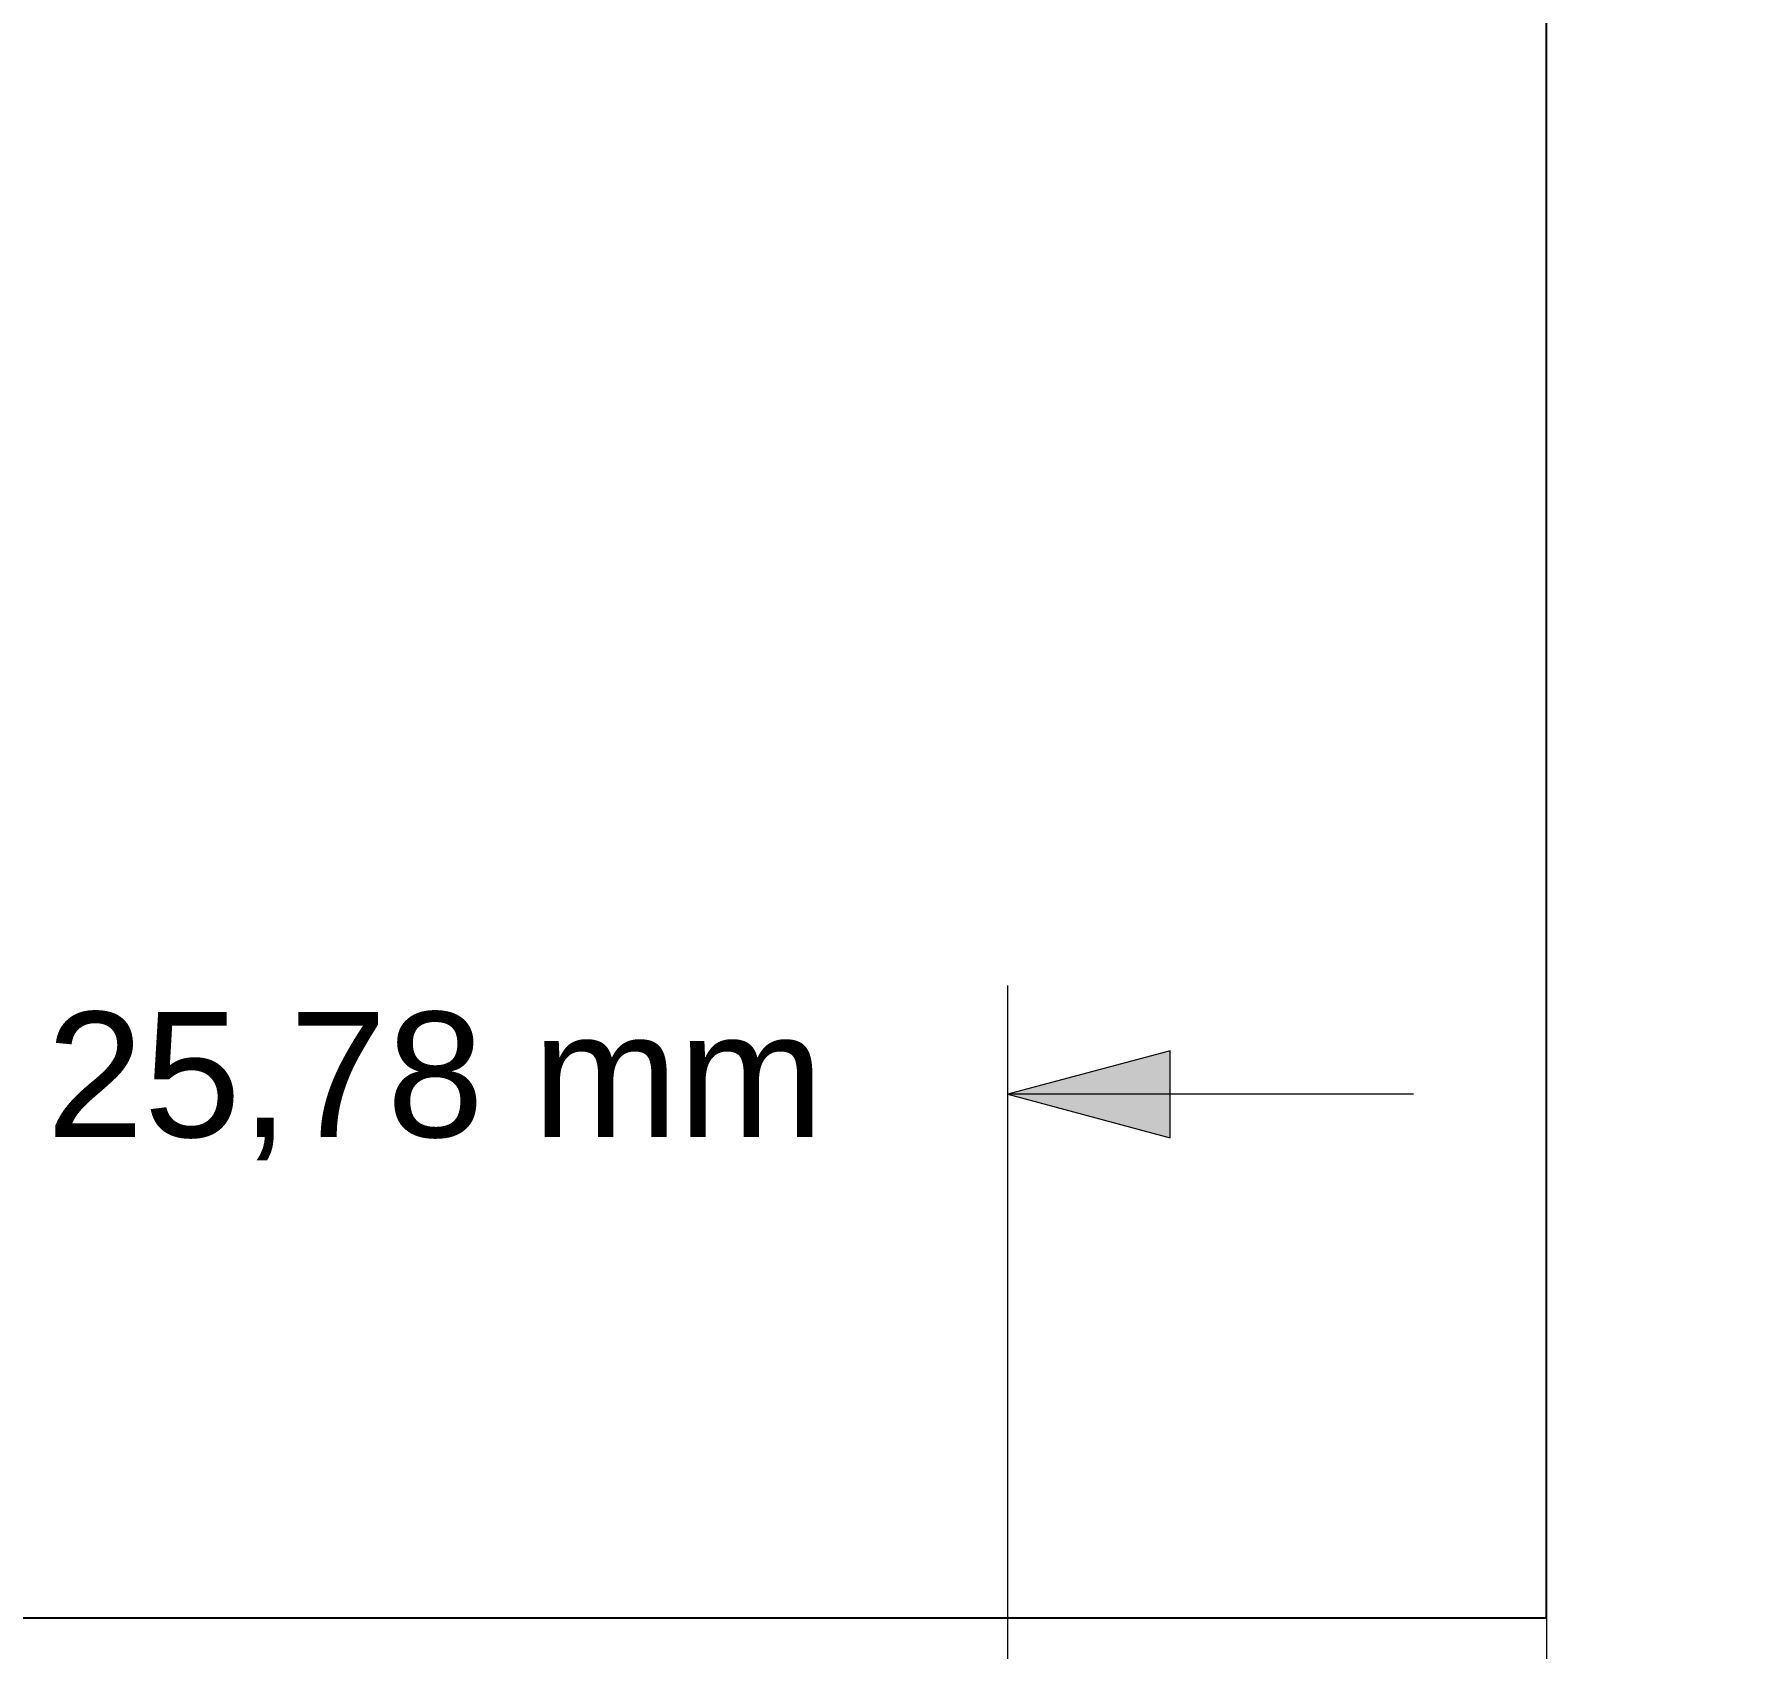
# Model space of a CAD drawing. Header units: millimetres. Extents: x 904 to 1683, y -870 to -465.
# Drawn here: x 1311.3 to 1422, y -766 to -660.8 of the extents above; entities that cross this region are included whole.
import ezdxf

# ---------------------------------------------------------------- set-up
doc = ezdxf.new("R2010")
doc.units = ezdxf.units.MM
doc.layers.add('图层 1', color=7, linetype='CONTINUOUS')

msp = doc.modelspace()

# ---------------------------------------------------------------- hatches: boundary and pattern name
at = {"layer": '图层 1'}
msp.add_hatch(color=0, dxfattribs=at).paths.add_polyline_path([(1385.377, -727.045), (1374.795, -729.88), (1385.377, -732.716)])

# ---------------------------------------------------------------- linework, layer by layer
at = {"layer": '图层 1', "color": 0, "lineweight": 0}
for points in [[(1267.339, -764.029), (1267.339, -553.415), (1409.922, -553.415), (1409.922, -764.029), (1267.339, -764.029)], [(1385.377, -727.045), (1374.795, -729.88), (1385.377, -732.716), (1385.377, -727.045)]]:
    msp.add_lwpolyline(points, dxfattribs=at)
at = {"layer": '图层 1', "color": 0, "lineweight": 20}
msp.add_lwpolyline([(1267.339, -764.029), (1267.339, -553.415), (1409.922, -553.415), (1409.922, -764.029), (1267.339, -764.029)], dxfattribs=at)
at = {"layer": '图层 1', "color": 0, "lineweight": 25}
for points in [[(1409.922, -764.029), (1409.922, -553.415)], [(1267.339, -764.029), (1409.922, -764.029)]]:
    msp.add_lwpolyline(points, dxfattribs=at)
at = {"layer": '图层 1', "color": 0, "lineweight": 9}
for points in [[(1374.795, -779.985), (1374.795, -722.793)], [(1401.25, -729.88), (1374.795, -729.88)], [(1409.922, -758.501), (1409.922, -856.769)]]:
    msp.add_lwpolyline(points, dxfattribs=at)
at = {"layer": '图层 1', "color": 0, "lineweight": 0}
msp.add_open_spline([(1598.426, -806.832), (1605.47, -806.832), (1611.181, -801.121), (1611.181, -794.076), (1611.181, -794.076), (1611.181, -522.233), (1611.181, -522.233), (1611.181, -518.85), (1609.838, -515.605), (1607.445, -513.213), (1605.053, -510.821), (1601.808, -509.477), (1598.426, -509.477), (1598.426, -509.477), (1199.024, -509.477), (1199.024, -509.477), (1195.641, -509.477), (1192.396, -510.821), (1190.004, -513.213), (1187.612, -515.605), (1186.268, -518.85), (1186.268, -522.233), (1186.268, -522.233), (1186.268, -794.076), (1186.268, -794.076), (1186.268, -797.459), (1187.612, -800.704), (1190.004, -803.096), (1192.396, -805.488), (1195.641, -806.832), (1199.024, -806.832), (1199.024, -806.832), (1598.426, -806.832), (1598.426, -806.832)], degree=3, knots=[0, 0, 0, 0, 1, 1, 1, 2, 2, 2, 3, 3, 3, 4, 4, 4, 5, 5, 5, 6, 6, 6, 7, 7, 7, 8, 8, 8, 9, 9, 9, 10, 10, 10, 11, 11, 11, 11], dxfattribs=at)
at = {"layer": '图层 1', "color": 0, "lineweight": 20}
msp.add_open_spline([(1598.426, -806.832), (1605.47, -806.832), (1611.181, -801.121), (1611.181, -794.076), (1611.181, -794.076), (1611.181, -522.233), (1611.181, -522.233), (1611.181, -518.85), (1609.838, -515.605), (1607.445, -513.213), (1605.053, -510.821), (1601.808, -509.477), (1598.426, -509.477), (1598.426, -509.477), (1199.024, -509.477), (1199.024, -509.477), (1195.641, -509.477), (1192.396, -510.821), (1190.004, -513.213), (1187.612, -515.605), (1186.268, -518.85), (1186.268, -522.233), (1186.268, -522.233), (1186.268, -794.076), (1186.268, -794.076), (1186.268, -797.459), (1187.612, -800.704), (1190.004, -803.096), (1192.396, -805.488), (1195.641, -806.832), (1199.024, -806.832), (1199.024, -806.832), (1598.426, -806.832), (1598.426, -806.832)], degree=3, knots=[0, 0, 0, 0, 1, 1, 1, 2, 2, 2, 3, 3, 3, 4, 4, 4, 5, 5, 5, 6, 6, 6, 7, 7, 7, 8, 8, 8, 9, 9, 9, 10, 10, 10, 11, 11, 11, 11], dxfattribs=at)

# ---------------------------------------------------------------- texts
at = {"layer": '图层 1', "color": 0, "insert": (1312.126, -734.194), "char_height": 8.16, "attachment_point": 7}
msp.add_mtext('\\fArial|b0|i0|c0|p34;\\W1;25,78 mm', dxfattribs=at)

doc.saveas('drawing.dxf')
